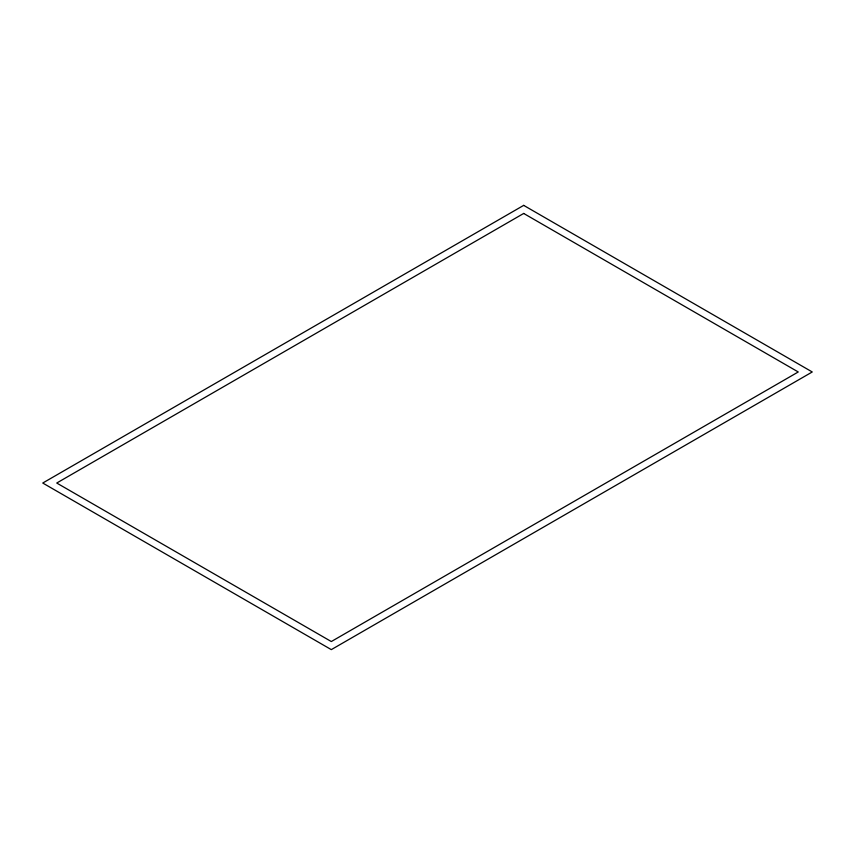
<?xml version="1.0" encoding="UTF-8"?>
<svg xmlns="http://www.w3.org/2000/svg" width="855" height="855" viewBox="0 0 855 855"><rect width="100%" height="100%" fill="white"/><g stroke="black" fill="none" stroke-linecap="round" stroke-linejoin="round"><path stroke-width="1.28" d="M523.688 205.371L42.75 483.032L331.312 649.629L812.25 371.968L523.688 205.371M523.688 213.451L56.74 483.032L331.312 641.549L798.249 371.968L523.688 213.451"/></g></svg>
